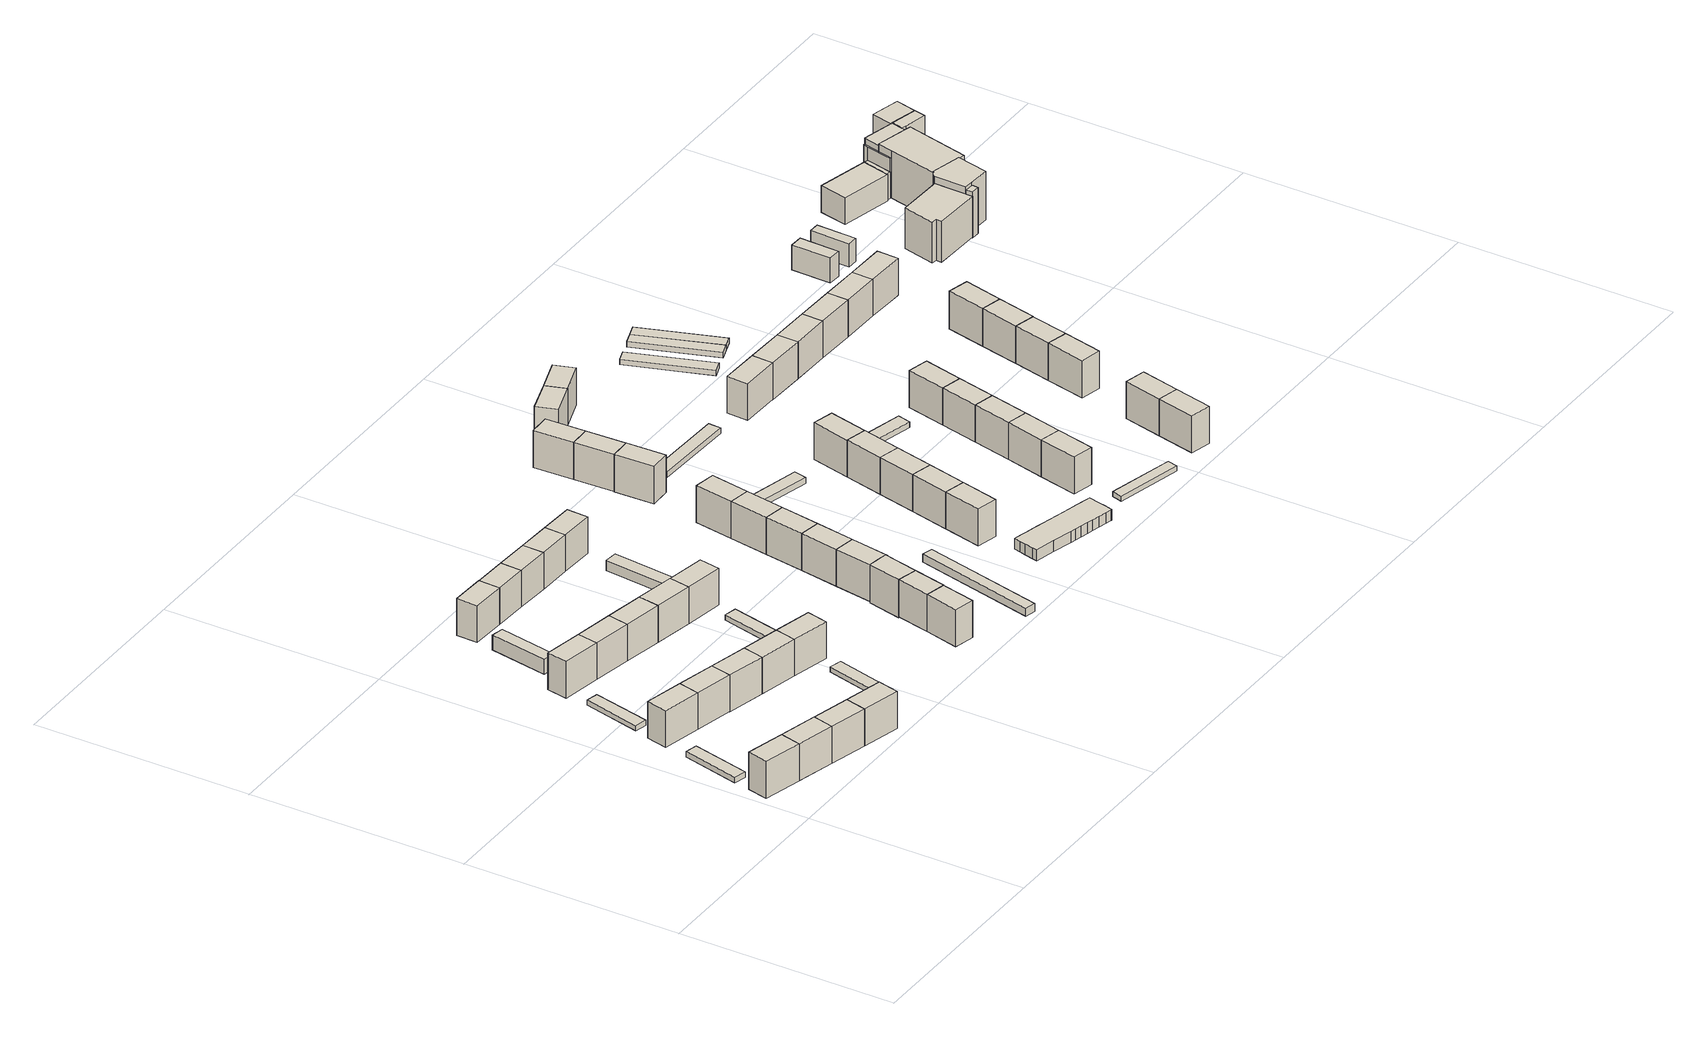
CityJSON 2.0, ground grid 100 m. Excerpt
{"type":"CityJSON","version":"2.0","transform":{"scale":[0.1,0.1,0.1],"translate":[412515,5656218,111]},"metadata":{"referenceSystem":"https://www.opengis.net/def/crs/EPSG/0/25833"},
"CityObjects":{
"building1":{"type":"Building","attributes":{"Dachtyp_tdc":"tdcGableRoof","Gemeindeschluessel":14612000,"Dachneigung":35.27,"QualitaetDacherkennung":73,"Geometrietyp2DReferenz":"3000","measuredHeight":19.21,"function":"31001_9998","roofType":"3100"},"geometry":[{"type":"Solid","lod":"1","boundaries":[[[[0,1,2,3]],[[4,5,6,7]],[[3,5,4,0]],[[2,6,5,3]],[[1,7,6,2]],[[0,4,7,1]]]]}]},
"building2":{"type":"Building","attributes":{"Dachtyp_tdc":"tdcPolyFlatRoof","Gemeindeschluessel":14612000,"Dachneigung":2.94,"QualitaetDacherkennung":64,"Geometrietyp2DReferenz":"3000","measuredHeight":2.76,"function":"31001_2463","roofType":"2100"},"geometry":[{"type":"Solid","lod":"1","boundaries":[[[[8,9,10,11]],[[12,13,14,15]],[[11,13,12,8]],[[10,14,13,11]],[[9,15,14,10]],[[8,12,15,9]]]]}]},
"building3":{"type":"Building","attributes":{"Dachtyp_tdc":"tdcGableRoof","Gemeindeschluessel":14612000,"Dachneigung":35.16,"QualitaetDacherkennung":72,"Geometrietyp2DReferenz":"3000","measuredHeight":19.15,"function":"31001_9998","roofType":"3100"},"geometry":[{"type":"Solid","lod":"1","boundaries":[[[[1,0,16,17]],[[18,19,20,21]],[[17,19,18,1]],[[16,20,19,17]],[[0,21,20,16]],[[1,18,21,0]]]]}]},
"building4":{"type":"Building","attributes":{"Dachtyp_tdc":"tdcGableRoof","Gemeindeschluessel":14612000,"Dachneigung":35.71,"QualitaetDacherkennung":75,"Geometrietyp2DReferenz":"3000","measuredHeight":19.16,"function":"31001_9998","roofType":"3100"},"geometry":[{"type":"Solid","lod":"1","boundaries":[[[[22,23,24,25]],[[26,27,28,29]],[[25,27,26,22]],[[24,28,27,25]],[[23,29,28,24]],[[22,26,29,23]]]]}]},
"building5":{"type":"Building","attributes":{"Dachtyp_tdc":"tdcGableRoof","Gemeindeschluessel":14612000,"Dachneigung":35.21,"QualitaetDacherkennung":72,"Geometrietyp2DReferenz":"3000","measuredHeight":19.17,"function":"31001_9998","roofType":"3100"},"geometry":[{"type":"Solid","lod":"1","boundaries":[[[[30,31,32,33]],[[34,35,36,37]],[[33,35,34,30]],[[32,36,35,33]],[[31,37,36,32]],[[30,34,37,31]]]]}]},
"building6":{"type":"Building","attributes":{"Dachtyp_tdc":"tdcPolyFlatRoof","Gemeindeschluessel":14612000,"Dachneigung":5.18,"QualitaetDacherkennung":79,"Geometrietyp2DReferenz":"3000","measuredHeight":2.62,"function":"31001_2463","roofType":"2100"},"geometry":[{"type":"Solid","lod":"1","boundaries":[[[[38,39,40,41]],[[42,43,44,45]],[[41,43,42,38]],[[40,44,43,41]],[[39,45,44,40]],[[38,42,45,39]]]]}]},
"building7":{"type":"Building","attributes":{"Dachtyp_tdc":"tdcGableRoof","Gemeindeschluessel":14612000,"Dachneigung":35.83,"QualitaetDacherkennung":75,"Geometrietyp2DReferenz":"3000","measuredHeight":19.12,"function":"31001_9998","roofType":"3100"},"geometry":[{"type":"Solid","lod":"1","boundaries":[[[[46,47,25,24]],[[48,49,50,51]],[[24,49,48,46]],[[25,50,49,24]],[[47,51,50,25]],[[46,48,51,47]]]]}]},
"building8":{"type":"Building","attributes":{"Dachtyp_tdc":"tdcGableRoof","Gemeindeschluessel":14612000,"Dachneigung":35.49,"QualitaetDacherkennung":72,"Geometrietyp2DReferenz":"3000","measuredHeight":19.18,"function":"31001_9998","roofType":"3100"},"geometry":[{"type":"Solid","lod":"1","boundaries":[[[[33,32,52,53]],[[35,54,55,36]],[[53,54,35,33]],[[52,55,54,53]],[[32,36,55,52]],[[33,35,36,32]]]]}]},
"building9":{"type":"Building","attributes":{"Dachtyp_tdc":"tdcGableRoof","Gemeindeschluessel":14612000,"Dachneigung":35.41,"QualitaetDacherkennung":74,"Geometrietyp2DReferenz":"3000","measuredHeight":19.05,"function":"31001_9998","roofType":"3100"},"geometry":[{"type":"Solid","lod":"1","boundaries":[[[[56,57,58,59]],[[60,61,62,63]],[[59,61,60,56]],[[58,62,61,59]],[[57,63,62,58]],[[56,60,63,57]]]]}]},
"building10":{"type":"Building","attributes":{"Dachtyp_tdc":"tdcGableRoof","Gemeindeschluessel":14612000,"Dachneigung":35.6,"QualitaetDacherkennung":74,"Geometrietyp2DReferenz":"3000","measuredHeight":19.11,"function":"31001_9998","roofType":"3100"},"geometry":[{"type":"Solid","lod":"1","boundaries":[[[[47,46,64,65]],[[66,67,68,69]],[[65,67,66,47]],[[64,68,67,65]],[[46,69,68,64]],[[47,66,69,46]]]]}]},
"building11":{"type":"Building","attributes":{"Dachtyp_tdc":"tdcGableRoof","Gemeindeschluessel":14612000,"Dachneigung":31.69,"QualitaetDacherkennung":2,"Geometrietyp2DReferenz":"3000","measuredHeight":12.07,"function":"31001_2463","roofType":"3100"},"geometry":[{"type":"Solid","lod":"1","boundaries":[[[[70,71,72,73]],[[74,75,76,77]],[[73,75,74,70]],[[72,76,75,73]],[[71,77,76,72]],[[70,74,77,71]]]]}]},
"building12":{"type":"Building","attributes":{"Dachtyp_tdc":"tdcGableRoof","Gemeindeschluessel":14612000,"Dachneigung":35.96,"QualitaetDacherkennung":74,"Geometrietyp2DReferenz":"3000","measuredHeight":19.11,"function":"31001_9998","roofType":"3100"},"geometry":[{"type":"Solid","lod":"1","boundaries":[[[[59,58,78,79]],[[61,80,81,62]],[[79,80,61,59]],[[78,81,80,79]],[[58,62,81,78]],[[59,61,62,58]]]]}]},
"building13":{"type":"Building","attributes":{"Dachtyp_tdc":"tdcGableRoof","Gemeindeschluessel":14612000,"Dachneigung":36.01,"QualitaetDacherkennung":75,"Geometrietyp2DReferenz":"3000","measuredHeight":19.15,"function":"31001_9998","roofType":"3100"},"geometry":[{"type":"Solid","lod":"1","boundaries":[[[[65,64,82,83]],[[67,84,85,68]],[[83,84,67,65]],[[82,85,84,83]],[[64,68,85,82]],[[65,67,68,64]]]]}]},
"building14":{"type":"Building","attributes":{"Dachtyp_tdc":"tdcPolyFlatRoof","Gemeindeschluessel":14612000,"Dachneigung":5.55,"QualitaetDacherkennung":87,"Geometrietyp2DReferenz":"3000","measuredHeight":2.7,"function":"31001_2463","roofType":"2100"},"geometry":[{"type":"Solid","lod":"1","boundaries":[[[[86,87,88,89]],[[90,91,92,93]],[[89,91,90,86]],[[88,92,91,89]],[[87,93,92,88]],[[86,90,93,87]]]]}]},
"building15":{"type":"Building","attributes":{"Dachtyp_tdc":"tdcGableRoof","Gemeindeschluessel":14612000,"Dachneigung":34.97,"QualitaetDacherkennung":79,"Geometrietyp2DReferenz":"3000","measuredHeight":19.08,"function":"31001_9998","roofType":"3100"},"geometry":[{"type":"Solid","lod":"1","boundaries":[[[[94,95,96,97]],[[98,99,100,101]],[[97,99,98,94]],[[96,100,99,97]],[[95,101,100,96]],[[94,98,101,95]]]]}]},
"building16":{"type":"Building","attributes":{"Dachtyp_tdc":"tdcGableRoof","Gemeindeschluessel":14612000,"Dachneigung":35.86,"QualitaetDacherkennung":74,"Geometrietyp2DReferenz":"3000","measuredHeight":19.13,"function":"31001_9998","roofType":"3100"},"geometry":[{"type":"Solid","lod":"1","boundaries":[[[[79,78,102,103]],[[80,104,105,81]],[[103,104,80,79]],[[102,105,104,103]],[[78,81,105,102]],[[79,80,81,78]]]]}]},
"building17":{"type":"Building","attributes":{"Dachtyp_tdc":"tdcGableRoof","Gemeindeschluessel":14612000,"Dachneigung":35.39,"QualitaetDacherkennung":75,"Geometrietyp2DReferenz":"3000","measuredHeight":19.1,"function":"31001_9998","roofType":"3100"},"geometry":[{"type":"Solid","lod":"1","boundaries":[[[[106,107,83,82]],[[108,85,84,109]],[[82,85,108,106]],[[83,84,85,82]],[[107,109,84,83]],[[106,108,109,107]]]]}]},
"building18":{"type":"Building","attributes":{"Dachtyp_tdc":"tdcGableRoof","Gemeindeschluessel":14612000,"Dachneigung":34.69,"QualitaetDacherkennung":81,"Geometrietyp2DReferenz":"3000","measuredHeight":19.08,"function":"31001_9998","roofType":"3100"},"geometry":[{"type":"Solid","lod":"1","boundaries":[[[[110,111,112,113]],[[114,100,99,115]],[[113,100,114,110]],[[112,99,100,113]],[[111,115,99,112]],[[110,114,115,111]]]]}]},
"building19":{"type":"Building","attributes":{"Dachtyp_tdc":"tdcGableRoof","Gemeindeschluessel":14612000,"Dachneigung":35.64,"QualitaetDacherkennung":74,"Geometrietyp2DReferenz":"3000","measuredHeight":19.13,"function":"31001_9998","roofType":"3100"},"geometry":[{"type":"Solid","lod":"1","boundaries":[[[[116,117,118,119]],[[120,105,104,121]],[[119,105,120,116]],[[118,104,105,119]],[[117,121,104,118]],[[116,120,121,117]]]]}]},
"building20":{"type":"Building","attributes":{"Dachtyp_tdc":"tdcPolyFlatRoof","Gemeindeschluessel":14612000,"Dachneigung":5.26,"QualitaetDacherkennung":75,"Geometrietyp2DReferenz":"3000","measuredHeight":2.68,"function":"31001_2463","roofType":"2100"},"geometry":[{"type":"Solid","lod":"1","boundaries":[[[[122,123,124,125]],[[126,127,128,129]],[[125,127,126,122]],[[124,128,127,125]],[[123,129,128,124]],[[122,126,129,123]]]]}]},
"building21":{"type":"Building","attributes":{"Dachtyp_tdc":"tdcGableRoof","Gemeindeschluessel":14612000,"Dachneigung":34.58,"QualitaetDacherkennung":82,"Geometrietyp2DReferenz":"3000","measuredHeight":19.16,"function":"31001_9998","roofType":"3100"},"geometry":[{"type":"Solid","lod":"1","boundaries":[[[[130,131,111,110]],[[132,133,134,135]],[[110,133,132,130]],[[111,134,133,110]],[[131,135,134,111]],[[130,132,135,131]]]]}]},
"building22":{"type":"Building","attributes":{"Dachtyp_tdc":"tdcGableRoof","Gemeindeschluessel":14612000,"Dachneigung":35.55,"QualitaetDacherkennung":75,"Geometrietyp2DReferenz":"3000","measuredHeight":19.11,"function":"31001_9998","roofType":"3100"},"geometry":[{"type":"Solid","lod":"1","boundaries":[[[[136,137,138,139]],[[140,120,121,141]],[[139,120,140,136]],[[138,121,120,139]],[[137,141,121,138]],[[136,140,141,137]]]]}]},
"building23":{"type":"Building","attributes":{"Dachtyp_tdc":"tdcGableRoof","Gemeindeschluessel":14612000,"Dachneigung":35.31,"QualitaetDacherkennung":88,"Geometrietyp2DReferenz":"3000","measuredHeight":19.19,"function":"31001_9998","roofType":"3100"},"geometry":[{"type":"Solid","lod":"1","boundaries":[[[[142,143,144,145]],[[146,147,148,149]],[[145,147,146,142]],[[144,148,147,145]],[[143,149,148,144]],[[142,146,149,143]]]]}]},
"building24":{"type":"Building","attributes":{"Dachtyp_tdc":"tdcGableRoof","Gemeindeschluessel":14612000,"Dachneigung":35.02,"QualitaetDacherkennung":83,"Geometrietyp2DReferenz":"3000","measuredHeight":19.16,"function":"31001_9998","roofType":"3100"},"geometry":[{"type":"Solid","lod":"1","boundaries":[[[[131,130,150,151]],[[135,152,153,132]],[[151,152,135,131]],[[150,153,152,151]],[[130,132,153,150]],[[131,135,132,130]]]]}]},
"building25":{"type":"Building","attributes":{"Dachtyp_tdc":"tdcGableRoof","Gemeindeschluessel":14612000,"Dachneigung":35.97,"QualitaetDacherkennung":90,"Geometrietyp2DReferenz":"3000","measuredHeight":19.18,"function":"31001_9998","roofType":"3100"},"geometry":[{"type":"Solid","lod":"1","boundaries":[[[[154,155,156,157]],[[149,158,159,146]],[[157,158,149,154]],[[156,159,158,157]],[[155,146,159,156]],[[154,149,146,155]]]]}]},
"building26":{"type":"Building","attributes":{"Dachtyp_tdc":"tdcHipRoof","Gemeindeschluessel":14612000,"Dachneigung":67.51,"QualitaetDacherkennung":10,"Geometrietyp2DReferenz":"3000","measuredHeight":7.42,"function":"31001_2463","roofType":"3200"},"geometry":[{"type":"Solid","lod":"1","boundaries":[[[[160,161,162,163]],[[164,165,166,167]],[[163,165,164,160]],[[162,166,165,163]],[[161,167,166,162]],[[160,164,167,161]]]]}]},
"building27":{"type":"Building","attributes":{"Dachtyp_tdc":"tdcGableRoof","Gemeindeschluessel":14612000,"Dachneigung":35.91,"QualitaetDacherkennung":90,"Geometrietyp2DReferenz":"3000","measuredHeight":19.71,"function":"31001_9998","roofType":"3100"},"geometry":[{"type":"Solid","lod":"1","boundaries":[[[[168,156,169,170,171,172,173,157]],[[174,175,176,177,178,179,180,181]],[[157,175,174,168]],[[173,176,175,157]],[[172,177,176,173]],[[171,178,177,172]],[[170,179,178,171]],[[169,180,179,170]],[[156,181,180,169]],[[168,174,181,156]]]]}]},
"building28":{"type":"Building","attributes":{"Dachtyp_tdc":"tdcGableRoof","Gemeindeschluessel":14612000,"Dachneigung":35.01,"QualitaetDacherkennung":83,"Geometrietyp2DReferenz":"3000","measuredHeight":19.16,"function":"31001_9998","roofType":"3100"},"geometry":[{"type":"Solid","lod":"1","boundaries":[[[[151,150,182,183]],[[152,184,185,153]],[[183,184,152,151]],[[182,185,184,183]],[[150,153,185,182]],[[151,152,153,150]]]]}]},
"building29":{"type":"Building","attributes":{"Dachtyp_tdc":"tdcFreeFormRoof","Gemeindeschluessel":14612000,"Dachneigung":35.44,"QualitaetDacherkennung":91,"Geometrietyp2DReferenz":"3000","measuredHeight":19.19,"function":"31001_9998","roofType":"5000"},"geometry":[{"type":"Solid","lod":"1","boundaries":[[[[186,187,188,189,190]],[[191,192,193,194,195]],[[190,192,191,186]],[[189,193,192,190]],[[188,194,193,189]],[[187,195,194,188]],[[186,191,195,187]]]]}]},
"building30":{"type":"Building","attributes":{"Dachtyp_tdc":"tdcGableRoof","Gemeindeschluessel":14612000,"Dachneigung":35.56,"QualitaetDacherkennung":92,"Geometrietyp2DReferenz":"3000","measuredHeight":19.22,"function":"31001_9998","roofType":"3100"},"geometry":[{"type":"Solid","lod":"1","boundaries":[[[[190,189,196,197]],[[192,198,199,193]],[[197,198,192,190]],[[196,199,198,197]],[[189,193,199,196]],[[190,192,193,189]]]]}]},
"building31":{"type":"Building","attributes":{"Dachtyp_tdc":"tdcTentRoof","Gemeindeschluessel":14612000,"Dachneigung":64.66,"QualitaetDacherkennung":13,"Geometrietyp2DReferenz":"3000","measuredHeight":6.42,"function":"31001_2463","roofType":"4000"},"geometry":[{"type":"Solid","lod":"1","boundaries":[[[[200,201,202,203]],[[204,205,206,207]],[[203,205,204,200]],[[202,206,205,203]],[[201,207,206,202]],[[200,204,207,201]]]]}]},
"building32":{"type":"Building","attributes":{"Dachtyp_tdc":"tdcGableRoof","Gemeindeschluessel":14612000,"Dachneigung":35.61,"QualitaetDacherkennung":92,"Geometrietyp2DReferenz":"3000","measuredHeight":19.2,"function":"31001_9998","roofType":"3100"},"geometry":[{"type":"Solid","lod":"1","boundaries":[[[[197,196,208,209]],[[198,210,211,199]],[[209,210,198,197]],[[208,211,210,209]],[[196,199,211,208]],[[197,198,199,196]]]]}]},
"building33":{"type":"Building","attributes":{"Dachtyp_tdc":"tdcGableRoof","Gemeindeschluessel":14612000,"Dachneigung":35.51,"QualitaetDacherkennung":92,"Geometrietyp2DReferenz":"3000","measuredHeight":19.21,"function":"31001_9998","roofType":"3100"},"geometry":[{"type":"Solid","lod":"1","boundaries":[[[[209,208,212,213]],[[210,214,215,211]],[[213,214,210,209]],[[212,215,214,213]],[[208,211,215,212]],[[209,210,211,208]]]]}]},
"building34":{"type":"Building","attributes":{"Dachtyp_tdc":"tdcGableRoof","Gemeindeschluessel":14612000,"Dachneigung":35.32,"QualitaetDacherkennung":86,"Geometrietyp2DReferenz":"3000","measuredHeight":19.2,"function":"31001_9998","roofType":"3100"},"geometry":[{"type":"Solid","lod":"1","boundaries":[[[[213,212,216,217]],[[214,218,219,215]],[[217,218,214,213]],[[216,219,218,217]],[[212,215,219,216]],[[213,214,215,212]]]]}]},
"building35":{"type":"Building","attributes":{"Dachtyp_tdc":"tdcGableRoof","Gemeindeschluessel":14612000,"Dachneigung":37.16,"QualitaetDacherkennung":88,"Geometrietyp2DReferenz":"3000","measuredHeight":19.47,"function":"31001_9998","roofType":"3100"},"geometry":[{"type":"Solid","lod":"1","boundaries":[[[[220,221,222,223]],[[224,225,226,227]],[[223,225,224,220]],[[222,226,225,223]],[[221,227,226,222]],[[220,224,227,221]]]]}]},
"building36":{"type":"Building","attributes":{"Dachtyp_tdc":"tdcGableRoof","Gemeindeschluessel":14612000,"Dachneigung":34.82,"QualitaetDacherkennung":87,"Geometrietyp2DReferenz":"3000","measuredHeight":19.14,"function":"31001_9998","roofType":"3100"},"geometry":[{"type":"Solid","lod":"1","boundaries":[[[[228,229,230,231]],[[232,233,234,235]],[[231,233,232,228]],[[230,234,233,231]],[[229,235,234,230]],[[228,232,235,229]]]]}]},
"building37":{"type":"Building","attributes":{"Dachtyp_tdc":"tdcGableRoof","Gemeindeschluessel":14612000,"Dachneigung":37.11,"QualitaetDacherkennung":91,"Geometrietyp2DReferenz":"3000","measuredHeight":19.4,"function":"31001_9998","roofType":"3100"},"geometry":[{"type":"Solid","lod":"1","boundaries":[[[[236,237,238,239]],[[240,241,242,243]],[[239,241,240,236]],[[238,242,241,239]],[[237,243,242,238]],[[236,240,243,237]]]]}]},
"building38":{"type":"Building","attributes":{"Dachtyp_tdc":"tdcGableRoof","Gemeindeschluessel":14612000,"Dachneigung":36.92,"QualitaetDacherkennung":90,"Geometrietyp2DReferenz":"3000","measuredHeight":19.44,"function":"31001_9998","roofType":"3100"},"geometry":[{"type":"Solid","lod":"1","boundaries":[[[[244,245,237,236]],[[246,247,248,249]],[[236,247,246,244]],[[237,248,247,236]],[[245,249,248,237]],[[244,246,249,245]]]]}]},
"building39":{"type":"Building","attributes":{"Dachtyp_tdc":"tdcPolyFlatRoof","Gemeindeschluessel":14612000,"Dachneigung":0,"QualitaetDacherkennung":74,"Geometrietyp2DReferenz":"3000","measuredHeight":5.11,"function":"31001_9998","roofType":"1000"},"geometry":[{"type":"Solid","lod":"1","boundaries":[[[[250,251,252,253,254,255,256,257,258,259,260,261,262,263,264,265,266,267,268,269,270,271,272,273,274,275]],[[276,277,278,279,280,281,282,283,284,285,286,287,288,289,290,291,292,293,294,295,296,297,298,299,300,301]],[[275,277,276,250]],[[274,278,277,275]],[[273,279,278,274]],[[272,280,279,273]],[[271,281,280,272]],[[270,282,281,271]],[[269,283,282,270]],[[268,284,283,269]],[[267,285,284,268]],[[266,286,285,267]],[[265,287,286,266]],[[264,288,287,265]],[[263,289,288,264]],[[262,290,289,263]],[[261,291,290,262]],[[260,292,291,261]],[[259,293,292,260]],[[258,294,293,259]],[[257,295,294,258]],[[256,296,295,257]],[[255,297,296,256]],[[254,298,297,255]],[[253,299,298,254]],[[252,300,299,253]],[[251,301,300,252]],[[250,276,301,251]]]]}]},
"building40":{"type":"Building","attributes":{"Dachtyp_tdc":"tdcGableRoof","Gemeindeschluessel":14612000,"Dachneigung":34.36,"QualitaetDacherkennung":91,"Geometrietyp2DReferenz":"3000","measuredHeight":19.15,"function":"31001_9998","roofType":"3100"},"geometry":[{"type":"Solid","lod":"1","boundaries":[[[[231,230,302,303]],[[304,305,306,307]],[[303,305,304,231]],[[302,306,305,303]],[[230,307,306,302]],[[231,304,307,230]]]]}]},
"building41":{"type":"Building","attributes":{"Dachtyp_tdc":"tdcPolyFlatRoof","Gemeindeschluessel":14612000,"Dachneigung":5.89,"QualitaetDacherkennung":52,"Geometrietyp2DReferenz":"3000","measuredHeight":3.11,"function":"31001_2463","roofType":"2100"},"geometry":[{"type":"Solid","lod":"1","boundaries":[[[[308,309,310,311]],[[312,313,314,315]],[[311,313,312,308]],[[310,314,313,311]],[[309,315,314,310]],[[308,312,315,309]]]]}]},
"building42":{"type":"Building","attributes":{"Dachtyp_tdc":"tdcGableRoof","Gemeindeschluessel":14612000,"Dachneigung":34.79,"QualitaetDacherkennung":91,"Geometrietyp2DReferenz":"3000","measuredHeight":19.17,"function":"31001_9998","roofType":"3100"},"geometry":[{"type":"Solid","lod":"1","boundaries":[[[[303,302,316,317]],[[305,318,319,306]],[[317,318,305,303]],[[316,319,318,317]],[[302,306,319,316]],[[303,305,306,302]]]]}]},
"building43":{"type":"Building","attributes":{"Dachtyp_tdc":"tdcGableRoof","Gemeindeschluessel":14612000,"Dachneigung":34.71,"QualitaetDacherkennung":91,"Geometrietyp2DReferenz":"3000","measuredHeight":19.19,"function":"31001_9998","roofType":"3100"},"geometry":[{"type":"Solid","lod":"1","boundaries":[[[[317,316,320,321]],[[318,322,323,319]],[[321,322,318,317]],[[320,323,322,321]],[[316,319,323,320]],[[317,318,319,316]]]]}]},
"building44":{"type":"Building","attributes":{"Dachtyp_tdc":"tdcPolyFlatRoof","Gemeindeschluessel":14612000,"Dachneigung":5.76,"QualitaetDacherkennung":87,"Geometrietyp2DReferenz":"3000","measuredHeight":2.73,"function":"31001_2463","roofType":"2100"},"geometry":[{"type":"Solid","lod":"1","boundaries":[[[[324,325,326,327]],[[328,329,330,331]],[[327,329,328,324]],[[326,330,329,327]],[[325,331,330,326]],[[324,328,331,325]]]]}]},
"building45":{"type":"Building","attributes":{"Dachtyp_tdc":"tdcGableRoof","Gemeindeschluessel":14612000,"Dachneigung":34.93,"QualitaetDacherkennung":78,"Geometrietyp2DReferenz":"3000","measuredHeight":19.22,"function":"31001_9998","roofType":"3100"},"geometry":[{"type":"Solid","lod":"1","boundaries":[[[[332,333,334,335]],[[336,337,338,339]],[[335,337,336,332]],[[334,338,337,335]],[[333,339,338,334]],[[332,336,339,333]]]]}]},
"building46":{"type":"Building","attributes":{"Dachtyp_tdc":"tdcGableRoof","Gemeindeschluessel":14612000,"Dachneigung":35.17,"QualitaetDacherkennung":86,"Geometrietyp2DReferenz":"3000","measuredHeight":19.25,"function":"31001_9998","roofType":"3100"},"geometry":[{"type":"Solid","lod":"1","boundaries":[[[[340,341,342,343]],[[322,344,345,323]],[[343,344,322,340]],[[342,345,344,343]],[[341,323,345,342]],[[340,322,323,341]]]]}]},
"building47":{"type":"Building","attributes":{"Dachtyp_tdc":"tdcGableRoof","Gemeindeschluessel":14612000,"Dachneigung":34.94,"QualitaetDacherkennung":89,"Geometrietyp2DReferenz":"3000","measuredHeight":19.2,"function":"31001_9998","roofType":"3100"},"geometry":[{"type":"Solid","lod":"1","boundaries":[[[[346,347,348,349]],[[350,351,352,353]],[[349,351,350,346]],[[348,352,351,349]],[[347,353,352,348]],[[346,350,353,347]]]]}]},
"building48":{"type":"Building","attributes":{"Dachtyp_tdc":"tdcGableRoof","Gemeindeschluessel":14612000,"Dachneigung":34.84,"QualitaetDacherkennung":78,"Geometrietyp2DReferenz":"3000","measuredHeight":19.22,"function":"31001_9998","roofType":"3100"},"geometry":[{"type":"Solid","lod":"1","boundaries":[[[[354,355,356,357]],[[337,358,359,338]],[[357,358,337,354]],[[356,359,358,357]],[[355,338,359,356]],[[354,337,338,355]]]]}]},
"building49":{"type":"Building","attributes":{"Dachtyp_tdc":"tdcPolyFlatRoof","Gemeindeschluessel":14612000,"Dachneigung":2.58,"QualitaetDacherkennung":67,"Geometrietyp2DReferenz":"3000","measuredHeight":2.42,"function":"31001_2463","roofType":"2100"},"geometry":[{"type":"Solid","lod":"1","boundaries":[[[[360,361,362,363]],[[364,365,366,367]],[[363,365,364,360]],[[362,366,365,363]],[[361,367,366,362]],[[360,364,367,361]]]]}]},
"building50":{"type":"Building","attributes":{"Dachtyp_tdc":"tdcGableRoof","Gemeindeschluessel":14612000,"Dachneigung":35.18,"QualitaetDacherkennung":92,"Geometrietyp2DReferenz":"3000","measuredHeight":19.2,"function":"31001_9998","roofType":"3100"},"geometry":[{"type":"Solid","lod":"1","boundaries":[[[[349,348,368,369]],[[351,370,371,352]],[[369,370,351,349]],[[368,371,370,369]],[[348,352,371,368]],[[349,351,352,348]]]]}]},
"building51":{"type":"Building","attributes":{"Dachtyp_tdc":"tdcPolyFlatRoof","Gemeindeschluessel":14612000,"Dachneigung":6.62,"QualitaetDacherkennung":54,"Geometrietyp2DReferenz":"3000","measuredHeight":3.01,"function":"31001_2463","roofType":"2100"},"geometry":[{"type":"Solid","lod":"1","boundaries":[[[[372,373,374,375]],[[376,377,378,379]],[[375,377,376,372]],[[374,378,377,375]],[[373,379,378,374]],[[372,376,379,373]]]]}]},
"building52":{"type":"Building","attributes":{"Dachtyp_tdc":"tdcGableRoof","Gemeindeschluessel":14612000,"Dachneigung":35.07,"QualitaetDacherkennung":92,"Geometrietyp2DReferenz":"3000","measuredHeight":19.2,"function":"31001_9998","roofType":"3100"},"geometry":[{"type":"Solid","lod":"1","boundaries":[[[[369,368,380,381]],[[370,382,383,371]],[[381,382,370,369]],[[380,383,382,381]],[[368,371,383,380]],[[369,370,371,368]]]]}]},
"building53":{"type":"Building","attributes":{"Dachtyp_tdc":"tdcGableRoof","Gemeindeschluessel":14612000,"Dachneigung":35.02,"QualitaetDacherkennung":81,"Geometrietyp2DReferenz":"3000","measuredHeight":19.02,"function":"31001_9998","roofType":"3100"},"geometry":[{"type":"Solid","lod":"1","boundaries":[[[[384,385,386,387]],[[388,389,390,391]],[[387,389,388,384]],[[386,390,389,387]],[[385,391,390,386]],[[384,388,391,385]]]]}]},
"building54":{"type":"Building","attributes":{"Dachtyp_tdc":"tdcGableRoof","Gemeindeschluessel":14612000,"Dachneigung":35.18,"QualitaetDacherkennung":92,"Geometrietyp2DReferenz":"3000","measuredHeight":19.21,"function":"31001_9998","roofType":"3100"},"geometry":[{"type":"Solid","lod":"1","boundaries":[[[[381,380,392,393]],[[382,394,395,383]],[[393,394,382,381]],[[392,395,394,393]],[[380,383,395,392]],[[381,382,383,380]]]]}]},
"building55":{"type":"Building","attributes":{"Dachtyp_tdc":"tdcGableRoof","Gemeindeschluessel":14612000,"Dachneigung":35.03,"QualitaetDacherkennung":89,"Geometrietyp2DReferenz":"3000","measuredHeight":19.21,"function":"31001_9998","roofType":"3100"},"geometry":[{"type":"Solid","lod":"1","boundaries":[[[[393,392,396,397]],[[394,398,399,395]],[[397,398,394,393]],[[396,399,398,397]],[[392,395,399,396]],[[393,394,395,392]]]]}]},
"building56":{"type":"Building","attributes":{"Dachtyp_tdc":"tdcGableRoof","Gemeindeschluessel":14612000,"Dachneigung":34.79,"QualitaetDacherkennung":91,"Geometrietyp2DReferenz":"3000","measuredHeight":19.27,"function":"31001_9998","roofType":"3100"},"geometry":[{"type":"Solid","lod":"1","boundaries":[[[[400,401,402,403]],[[404,405,406,407]],[[403,405,404,400]],[[402,406,405,403]],[[401,407,406,402]],[[400,404,407,401]]]]}]},
"building57":{"type":"Building","attributes":{"Dachtyp_tdc":"tdcGableRoof","Gemeindeschluessel":14612000,"Dachneigung":35.35,"QualitaetDacherkennung":81,"Geometrietyp2DReferenz":"3000","measuredHeight":19.12,"function":"31001_9998","roofType":"3100"},"geometry":[{"type":"Solid","lod":"1","boundaries":[[[[385,384,408,409]],[[410,411,412,413]],[[409,411,410,385]],[[408,412,411,409]],[[384,413,412,408]],[[385,410,413,384]]]]}]},
"building58":{"type":"Building","attributes":{"Dachtyp_tdc":"tdcPolyFlatRoof","Gemeindeschluessel":14612000,"Dachneigung":4.48,"QualitaetDacherkennung":76,"Geometrietyp2DReferenz":"3000","measuredHeight":2.71,"function":"31001_2463","roofType":"2100"},"geometry":[{"type":"Solid","lod":"1","boundaries":[[[[414,415,416,417]],[[418,419,420,421]],[[417,419,418,414]],[[416,420,419,417]],[[415,421,420,416]],[[414,418,421,415]]]]}]},
"building59":{"type":"Building","attributes":{"Dachtyp_tdc":"tdcGableRoof","Gemeindeschluessel":14612000,"Dachneigung":35.11,"QualitaetDacherkennung":84,"Geometrietyp2DReferenz":"3000","measuredHeight":19.28,"function":"31001_9998","roofType":"3100"},"geometry":[{"type":"Solid","lod":"1","boundaries":[[[[403,402,422,423]],[[405,424,425,406]],[[423,424,405,403]],[[422,425,424,423]],[[402,406,425,422]],[[403,405,406,402]]]]}]},
"building60":{"type":"Building","attributes":{"Dachtyp_tdc":"tdcGableRoof","Gemeindeschluessel":14612000,"Dachneigung":35.04,"QualitaetDacherkennung":81,"Geometrietyp2DReferenz":"3000","measuredHeight":19.13,"function":"31001_9998","roofType":"3100"},"geometry":[{"type":"Solid","lod":"1","boundaries":[[[[426,427,409,408]],[[428,412,411,429]],[[408,412,428,426]],[[409,411,412,408]],[[427,429,411,409]],[[426,428,429,427]]]]}]},
"building61":{"type":"Building","attributes":{"Dachtyp_tdc":"tdcPolyFlatRoof","Gemeindeschluessel":14612000,"Dachneigung":4.33,"QualitaetDacherkennung":91,"Geometrietyp2DReferenz":"3000","measuredHeight":2.64,"function":"31001_2463","roofType":"2100"},"geometry":[{"type":"Solid","lod":"1","boundaries":[[[[430,431,432,433]],[[434,435,436,437]],[[433,435,434,430]],[[432,436,435,433]],[[431,437,436,432]],[[430,434,437,431]]]]}]},
"building62":{"type":"Building","attributes":{"Dachtyp_tdc":"tdcPolyFlatRoof","Gemeindeschluessel":14612000,"Dachneigung":4.43,"QualitaetDacherkennung":86,"Geometrietyp2DReferenz":"3000","measuredHeight":2.62,"function":"31001_2463","roofType":"2100"},"geometry":[{"type":"Solid","lod":"1","boundaries":[[[[438,439,433,432]],[[440,436,435,441]],[[432,436,440,438]],[[433,435,436,432]],[[439,441,435,433]],[[438,440,441,439]]]]}]},
"building63":{"type":"Building","attributes":{"Dachtyp_tdc":"tdcGableRoof","Gemeindeschluessel":14612000,"Dachneigung":37.07,"QualitaetDacherkennung":87,"Geometrietyp2DReferenz":"3000","measuredHeight":19.48,"function":"31001_9998","roofType":"3100"},"geometry":[{"type":"Solid","lod":"1","boundaries":[[[[442,443,444,445]],[[446,447,448,449]],[[445,447,446,442]],[[444,448,447,445]],[[443,449,448,444]],[[442,446,449,443]]]]}]},
"building64":{"type":"Building","attributes":{"Dachtyp_tdc":"tdcGableRoof","Gemeindeschluessel":14612000,"Dachneigung":34.95,"QualitaetDacherkennung":81,"Geometrietyp2DReferenz":"3000","measuredHeight":19.1,"function":"31001_9998","roofType":"3100"},"geometry":[{"type":"Solid","lod":"1","boundaries":[[[[427,426,450,451]],[[429,452,453,428]],[[451,452,429,427]],[[450,453,452,451]],[[426,428,453,450]],[[427,429,428,426]]]]}]},
"building65":{"type":"Building","attributes":{"Dachtyp_tdc":"tdcGableRoof","Gemeindeschluessel":14612000,"Dachneigung":36.88,"QualitaetDacherkennung":92,"Geometrietyp2DReferenz":"3000","measuredHeight":19.51,"function":"31001_9998","roofType":"3100"},"geometry":[{"type":"Solid","lod":"1","boundaries":[[[[445,444,454,455]],[[447,456,457,448]],[[455,456,447,445]],[[454,457,456,455]],[[444,448,457,454]],[[445,447,448,444]]]]}]},
"building66":{"type":"Building","attributes":{"Dachtyp_tdc":"tdcGableRoof","Gemeindeschluessel":14612000,"Dachneigung":36.94,"QualitaetDacherkennung":93,"Geometrietyp2DReferenz":"3000","measuredHeight":19.61,"function":"31001_9998","roofType":"3100"},"geometry":[{"type":"Solid","lod":"1","boundaries":[[[[458,459,460,461]],[[462,463,464,465]],[[461,463,462,458]],[[460,464,463,461]],[[459,465,464,460]],[[458,462,465,459]]]]}]},
"building67":{"type":"Building","attributes":{"Dachtyp_tdc":"tdcGableRoof","Gemeindeschluessel":14612000,"Dachneigung":35.02,"QualitaetDacherkennung":81,"Geometrietyp2DReferenz":"3000","measuredHeight":19.06,"function":"31001_9998","roofType":"3100"},"geometry":[{"type":"Solid","lod":"1","boundaries":[[[[451,450,466,467]],[[452,468,469,453]],[[467,468,452,451]],[[466,469,468,467]],[[450,453,469,466]],[[451,452,453,450]]]]}]},
"building68":{"type":"Building","attributes":{"Dachtyp_tdc":"tdcGableRoof","Gemeindeschluessel":14612000,"Dachneigung":37.07,"QualitaetDacherkennung":86,"Geometrietyp2DReferenz":"3000","measuredHeight":19.62,"function":"31001_9998","roofType":"3100"},"geometry":[{"type":"Solid","lod":"1","boundaries":[[[[461,460,470,471]],[[463,472,473,464]],[[471,472,463,461]],[[470,473,472,471]],[[460,464,473,470]],[[461,463,464,460]]]]}]},
"building69":{"type":"Building","attributes":{"Dachtyp_tdc":"tdcGableRoof","Gemeindeschluessel":14612000,"Dachneigung":34.99,"QualitaetDacherkennung":81,"Geometrietyp2DReferenz":"3000","measuredHeight":19.08,"function":"31001_9998","roofType":"3100"},"geometry":[{"type":"Solid","lod":"1","boundaries":[[[[474,475,467,466]],[[476,469,468,477]],[[466,469,476,474]],[[467,468,469,466]],[[475,477,468,467]],[[474,476,477,475]]]]}]},
"building70":{"type":"Building","attributes":{"Dachtyp_tdc":"tdcFreeFormRoof","Gemeindeschluessel":14612000,"Dachneigung":66.96,"QualitaetDacherkennung":3,"Geometrietyp2DReferenz":"3000","measuredHeight":15.25,"function":"31001_2463","roofType":"5000"},"geometry":[{"type":"Solid","lod":"1","boundaries":[[[[478,479,480,481]],[[482,483,484,485]],[[481,483,482,478]],[[480,484,483,481]],[[479,485,484,480]],[[478,482,485,479]]]]}]},
"building71":{"type":"Building","attributes":{"Dachtyp_tdc":"tdcGableRoof","Gemeindeschluessel":14612000,"Dachneigung":69.29,"QualitaetDacherkennung":2,"Geometrietyp2DReferenz":"3000","measuredHeight":16.24,"function":"31001_2463","roofType":"3100"},"geometry":[{"type":"Solid","lod":"1","boundaries":[[[[486,487,488,489]],[[490,491,492,493]],[[489,491,490,486]],[[488,492,491,489]],[[487,493,492,488]],[[486,490,493,487]]]]}]},
"building72":{"type":"Building","attributes":{"Dachtyp_tdc":"tdcFreeFormRoof","Gemeindeschluessel":14612000,"Dachneigung":15.24,"QualitaetDacherkennung":63,"Geometrietyp2DReferenz":"3000","measuredHeight":20.38,"function":"31001_9998","roofType":"5000"},"geometry":[{"type":"Solid","lod":"1","boundaries":[[[[494,495,496,497,498,499]],[[500,501,502,503,504,505]],[[499,501,500,494]],[[498,502,501,499]],[[497,503,502,498]],[[496,504,503,497]],[[495,505,504,496]],[[494,500,505,495]]]]}]},
"building73":{"type":"Building","attributes":{"Gemeindeschluessel":14612000,"Geometrietyp2DReferenz":"3000","function":"31001_9998","roofType":"9999"},"children":["building73-1","building73-2","building73-3","building73-4","building73-5","building73-6","building73-7","building73-8","building73-9"]},
"building73-1":{"type":"BuildingPart","attributes":{"Dachtyp_tdc":"tdcPolyFlatRoof","Dachneigung":5.3,"QualitaetDacherkennung":60,"Geometrietyp2DReferenz":"3000","measuredHeight":13.14,"roofType":"2100"},"parents":["building73"],"geometry":[{"type":"Solid","lod":"1","boundaries":[[[[506,507,508,509]],[[510,511,512,513]],[[509,511,510,506]],[[508,512,511,509]],[[507,513,512,508]],[[506,510,513,507]]]]}]},
"building73-2":{"type":"BuildingPart","attributes":{"Dachtyp_tdc":"tdcGableRoof","Dachneigung":25.66,"QualitaetDacherkennung":60,"Geometrietyp2DReferenz":"3000","measuredHeight":23.57,"roofType":"3100"},"parents":["building73"],"geometry":[{"type":"Solid","lod":"1","boundaries":[[[[514,515,516,517]],[[518,519,520,521]],[[517,519,518,514]],[[516,520,519,517]],[[515,521,520,516]],[[514,518,521,515]]]]}]},
"building73-3":{"type":"BuildingPart","attributes":{"Dachtyp_tdc":"tdcFreeFormRoof","Dachneigung":10.06,"QualitaetDacherkennung":46,"Geometrietyp2DReferenz":"3000","measuredHeight":23.94,"roofType":"5000"},"parents":["building73"],"geometry":[{"type":"Solid","lod":"1","boundaries":[[[[522,523,524,525,526,527,528,529,530,531]],[[532,533,534,535,536,537,538,539,540,541]],[[531,533,532,522]],[[530,534,533,531]],[[529,535,534,530]],[[528,536,535,529]],[[527,537,536,528]],[[526,538,537,527]],[[525,539,538,526]],[[524,540,539,525]],[[523,541,540,524]],[[522,532,541,523]]]]}]},
"building73-4":{"type":"BuildingPart","attributes":{"Dachtyp_tdc":"tdcPolyFlatRoof","Dachneigung":15.11,"QualitaetDacherkennung":36,"Geometrietyp2DReferenz":"3000","measuredHeight":22.09,"roofType":"2100"},"parents":["building73"],"geometry":[{"type":"Solid","lod":"1","boundaries":[[[[542,543,544,545]],[[533,546,547,534]],[[545,546,533,542]],[[544,547,546,545]],[[543,534,547,544]],[[542,533,534,543]]]]}]},
"building73-5":{"type":"BuildingPart","attributes":{"Dachtyp_tdc":"tdcGableRoof","Dachneigung":25.98,"QualitaetDacherkennung":40,"Geometrietyp2DReferenz":"3000","measuredHeight":23.57,"roofType":"3100"},"parents":["building73"],"geometry":[{"type":"Solid","lod":"1","boundaries":[[[[548,515,549,550,551]],[[552,553,554,555,521]],[[551,553,552,548]],[[550,554,553,551]],[[549,555,554,550]],[[515,521,555,549]],[[548,552,521,515]]]]}]},
"building73-6":{"type":"BuildingPart","attributes":{"Dachtyp_tdc":"tdcPolyFlatRoof","Dachneigung":5.23,"QualitaetDacherkennung":70,"Geometrietyp2DReferenz":"3000","measuredHeight":13.13,"roofType":"2100"},"parents":["building73"],"geometry":[{"type":"Solid","lod":"1","boundaries":[[[[509,556,557,558,506]],[[511,510,559,560,561]],[[506,510,511,509]],[[558,559,510,506]],[[557,560,559,558]],[[556,561,560,557]],[[509,511,561,556]]]]}]},
"building73-7":{"type":"BuildingPart","attributes":{"Dachtyp_tdc":"tdcPolyFlatRoof","Dachneigung":0,"QualitaetDacherkennung":49,"Geometrietyp2DReferenz":"3000","measuredHeight":21.72,"roofType":"1000"},"parents":["building73"],"geometry":[{"type":"Solid","lod":"1","boundaries":[[[[562,563,564,565,566,567]],[[568,518,555,554,569,570]],[[567,518,568,562]],[[566,555,518,567]],[[565,554,555,566]],[[564,569,554,565]],[[563,570,569,564]],[[562,568,570,563]]]]}]},
"building73-8":{"type":"BuildingPart","attributes":{"Dachtyp_tdc":"tdcHipAndGableRoof","Dachneigung":14.79,"QualitaetDacherkennung":72,"Geometrietyp2DReferenz":"3000","measuredHeight":23.61,"roofType":"5000"},"parents":["building73"],"geometry":[{"type":"Solid","lod":"1","boundaries":[[[[571,572,573,574,575,576,577]],[[578,570,569,579,580,541,540]],[[577,570,578,571]],[[576,569,570,577]],[[575,579,569,576]],[[574,580,579,575]],[[573,541,580,574]],[[572,540,541,573]],[[571,578,540,572]]]]}]},
"building73-9":{"type":"BuildingPart","attributes":{"Dachtyp_tdc":"tdcPolyFlatRoof","Dachneigung":0,"QualitaetDacherkennung":27,"Geometrietyp2DReferenz":"3000","measuredHeight":18.92,"roofType":"1000"},"parents":["building73"],"geometry":[{"type":"Solid","lod":"1","boundaries":[[[[581,582,583,584,585]],[[578,513,512,586,568]],[[585,513,578,581]],[[584,512,513,585]],[[583,586,512,584]],[[582,568,586,583]],[[581,578,568,582]]]]}]}
},
"vertices":[
[185,157,206],[208,252,206],[29,296,206],[5,201,206],[185,157,31],[5,201,31],[29,296,31],[208,252,31],
[109,361,48],[173,628,48],[117,641,48],[52,375,48],[109,361,22],[52,375,22],[117,641,22],[173,628,22],
[364,112,206],[387,209,206],[208,252,32],[387,209,32],[364,112,32],[185,157,32],
[155,843,197],[133,746,197],[313,705,197],[335,802,197],[155,843,24],[335,802,24],[313,705,24],[133,746,24],
[387,209,205],[364,112,205],[542,68,205],[566,165,205],[387,209,31],[566,165,31],[542,68,31],[364,112,31],
[251,909,35],[313,1174,35],[258,1187,35],[195,922,35],[251,909,11],[195,922,11],[258,1187,11],[313,1174,11],
[492,664,197],[514,761,197],[492,664,25],[313,705,25],[335,802,25],[514,761,25],
[721,24,205],[745,122,205],[745,122,31],[721,24,31],
[268,1375,190],[250,1279,190],[432,1246,190],[449,1342,190],[268,1375,17],[449,1342,17],[432,1246,17],[250,1279,17],
[672,623,197],[694,719,197],[514,761,24],[694,719,24],[672,623,24],[492,664,24],
[421,1725,76],[371,1455,76],[428,1444,76],[478,1714,76],[421,1725,7],[478,1714,7],[428,1444,7],[371,1455,7],
[613,1214,190],[631,1310,190],[631,1310,17],[613,1214,17],
[852,582,197],[874,678,197],[874,678,24],[852,582,24],
[947,473,52],[871,177,52],[928,162,52],[1004,458,52],[947,473,28],[1004,458,28],[928,162,28],[871,177,28],
[437,1901,182],[433,1802,182],[593,1796,182],[597,1894,182],[437,1901,9],[597,1894,9],[593,1796,9],[433,1802,9],
[795,1181,190],[812,1278,190],[812,1278,17],[795,1181,17],
[1029,541,197],[1051,637,197],[1029,541,24],[1051,637,24],
[750,1789,181],[754,1888,181],[597,1894,181],[593,1796,181],[750,1789,9],[754,1888,9],
[976,1148,191],[993,1245,191],[812,1278,191],[795,1181,191],[976,1148,17],[993,1245,17],
[1068,1034,47],[998,738,47],[1056,725,47],[1125,1021,47],[1068,1034,22],[1125,1021,22],[1056,725,22],[998,738,22],
[909,1782,181],[913,1881,181],[909,1782,8],[750,1789,8],[754,1888,8],[913,1881,8],
[1157,1117,190],[1174,1213,190],[993,1245,190],[976,1148,190],[1157,1117,17],[1174,1213,17],
[1497,277,201],[1404,298,201],[1366,142,201],[1460,120,201],[1497,277,27],[1460,120,27],[1366,142,27],[1404,298,27],
[1067,1776,181],[1071,1874,181],[1071,1874,8],[1067,1776,8],
[1404,298,202],[1497,277,202],[1532,429,202],[1440,451,202],[1440,451,27],[1532,429,27],
[1148,1636,63],[1118,1335,63],[1177,1329,63],[1208,1630,63],[1148,1636,14],[1208,1630,14],[1177,1329,14],[1118,1335,14],
[1486,440,202],[1571,592,202],[1524,599,202],[1488,605,202],[1477,607,202],[1476,605,202],[1486,440,22],[1440,451,22],[1476,605,22],[1477,607,22],[1488,605,22],[1524,599,22],[1571,592,22],[1532,429,22],
[1227,1769,181],[1231,1867,181],[1231,1867,8],[1227,1769,8],
[1488,605,192],[1571,592,192],[1584,590,192],[1614,772,192],[1518,788,192],[1488,605,18],[1518,788,18],[1614,772,18],[1584,590,18],[1571,592,18],
[1643,951,192],[1547,967,192],[1547,967,18],[1643,951,18],
[1840,582,62],[1707,21,62],[1756,9,62],[1890,570,62],[1840,582,25],[1890,570,25],[1756,9,25],[1707,21,25],
[1673,1133,192],[1576,1150,192],[1576,1150,18],[1673,1133,18],
[1703,1315,192],[1605,1331,192],[1605,1331,18],[1703,1315,18],
[1733,1494,192],[1635,1510,192],[1635,1510,18],[1733,1494,18],
[1766,1915,189],[1668,1912,189],[1673,1730,189],[1771,1733,189],[1766,1915,13],[1771,1733,13],[1673,1730,13],[1668,1912,13],
[2064,458,193],[2160,435,193],[2203,612,193],[2107,635,193],[2064,458,19],[2107,635,19],[2203,612,19],[2160,435,19],
[1760,2100,188],[1662,2097,188],[1668,1912,188],[1766,1915,188],[1760,2100,14],[1766,1915,14],[1668,1912,14],[1662,2097,14],
[1754,2284,188],[1656,2281,188],[1754,2284,13],[1760,2100,13],[1662,2097,13],[1656,2281,13],
[2462,106,75],[2493,99,75],[2496,98,75],[2506,138,75],[2514,172,75],[2525,219,75],[2491,227,75],[2456,236,75],[2387,252,75],[2265,282,75],[2247,286,75],[2212,295,75],[2179,302,75],[2145,311,75],[2112,319,75],[2105,288,75],[2098,260,75],[2088,220,75],[2083,198,75],[2179,176,75],[2271,152,75],[2297,146,75],[2328,139,75],[2362,130,75],[2390,124,75],[2427,115,75],[2462,106,24],[2427,115,24],[2390,124,24],[2362,130,24],[2328,139,24],[2297,146,24],[2271,152,24],[2179,176,24],[2083,198,24],[2088,220,24],[2098,260,24],[2105,288,24],[2112,319,24],[2145,311,24],[2179,302,24],[2212,295,24],[2247,286,24],[2265,282,24],[2387,252,24],[2456,236,24],[2491,227,24],[2525,219,24],[2514,172,24],[2506,138,24],[2496,98,24],[2493,99,24],
[2246,792,193],[2150,815,193],[2107,635,18],[2150,815,18],[2246,792,18],[2203,612,18],
[1877,1347,43],[2112,1290,43],[2127,1349,43],[1891,1405,43],[1877,1347,15],[1891,1405,15],[2127,1349,15],[2112,1290,15],
[2288,969,193],[2192,992,193],[2192,992,18],[2288,969,18],
[2331,1147,193],[2234,1170,193],[2234,1170,18],[2331,1147,18],
[1871,1787,37],[2261,1774,37],[2263,1833,37],[1872,1845,37],[1871,1787,12],[1872,1845,12],[2263,1833,12],[2261,1774,12],
[1822,2376,179],[1852,2281,179],[2005,2332,179],[1974,2425,179],[1822,2376,5],[1974,2425,5],[2005,2332,5],[1852,2281,5],
[2234,1170,192],[2331,1147,192],[2374,1327,192],[2278,1351,192],[2278,1351,18],[2374,1327,18],
[2589,330,196],[2685,307,196],[2727,485,196],[2631,508,196],[2589,330,21],[2631,508,21],[2727,485,21],[2685,307,21],
[1974,2425,180],[2005,2332,180],[2153,2381,180],[2122,2474,180],[2122,2474,5],[2153,2381,5],
[2634,137,49],[2942,65,49],[2953,113,49],[2646,185,49],[2634,137,26],[2646,185,26],[2953,113,26],[2942,65,26],
[2769,664,196],[2674,686,196],[2674,686,21],[2769,664,21],
[2696,1211,42],[2517,1253,42],[2503,1194,42],[2682,1151,42],[2696,1211,15],[2682,1151,15],[2503,1194,15],[2517,1253,15],
[2811,844,196],[2716,866,196],[2716,866,21],[2811,844,21],
[2580,1725,187],[2583,1823,187],[2399,1829,187],[2395,1730,187],[2580,1725,14],[2395,1730,14],[2399,1829,14],[2583,1823,14],
[2852,1020,196],[2757,1042,196],[2757,1042,21],[2852,1020,21],
[2895,1201,196],[2800,1223,196],[2800,1223,21],[2895,1201,21],
[3084,81,203],[3180,59,203],[3221,235,203],[3125,257,203],[3084,81,28],[3125,257,28],[3221,235,28],[3180,59,28],
[2765,1720,187],[2767,1818,187],[2583,1823,13],[2767,1818,13],[2765,1720,13],[2580,1725,13],
[2677,2033,33],[2548,2405,33],[2494,2386,33],[2623,2014,33],[2677,2033,8],[2623,2014,8],[2494,2386,8],[2548,2405,8],
[3263,414,203],[3167,436,203],[3167,436,28],[3263,414,28],
[2948,1715,187],[2951,1813,187],[2948,1715,13],[2951,1813,13],
[2622,2430,33],[2751,2059,33],[2804,2078,33],[2675,2448,33],[2622,2430,8],[2675,2448,8],[2804,2078,8],[2751,2059,8],
[2855,2095,33],[2727,2466,33],[2855,2095,8],[2727,2466,8],
[3223,675,192],[3319,653,192],[3362,835,192],[3265,859,192],[3223,675,16],[3265,859,16],[3362,835,16],[3319,653,16],
[3134,1710,187],[3137,1808,187],[3137,1808,13],[3134,1710,13],
[3402,1011,192],[3307,1034,192],[3307,1034,16],[3402,1011,16],
[3307,1034,193],[3402,1011,193],[3444,1191,193],[3349,1214,193],[3307,1034,15],[3349,1214,15],[3444,1191,15],[3402,1011,15],
[3317,1705,187],[3319,1803,187],[3319,1803,13],[3317,1705,13],
[3487,1371,193],[3391,1394,193],[3391,1394,15],[3487,1371,15],
[3502,1700,187],[3505,1798,187],[3502,1700,13],[3505,1798,13],
[3442,1978,129],[3502,1976,129],[3507,2158,129],[3447,2160,129],[3442,1978,12],[3447,2160,12],[3507,2158,12],[3502,1976,12],
[3585,1976,120],[3633,1975,120],[3637,2158,120],[3589,2159,120],[3585,1976,10],[3589,2159,10],[3637,2158,10],[3633,1975,10],
[3778,1708,204],[3804,1704,204],[3802,1679,204],[4026,1670,204],[4030,1848,204],[3814,1856,204],[3778,1708,12],[3814,1856,12],[4030,1848,12],[4026,1670,12],[3802,1679,12],[3804,1704,12],
[4088,2107,133],[4107,2102,133],[4136,2223,133],[4117,2228,133],[4088,2107,8],[4117,2228,8],[4136,2223,8],[4107,2102,8],
[4291,2210,227],[4422,2179,227],[4445,2274,227],[4313,2306,227],[4291,2210,8],[4313,2306,8],[4445,2274,8],[4422,2179,8],
[4168,1695,237],[4202,1840,237],[4060,1874,237],[4059,1870,237],[4050,1867,237],[4042,1862,237],[4035,1856,237],[4030,1848,237],[4027,1702,237],[4069,1700,237],[4168,1695,8],[4069,1700,8],[4027,1702,8],[4030,1848,8],[4035,1856,8],[4042,1862,8],[4050,1867,8],[4059,1870,8],[4060,1874,8],[4202,1840,8],
[4069,1700,224],[4027,1702,224],[4026,1670,224],[4067,1669,224],[4067,1669,8],[4026,1670,8],
[4410,2125,227],[4299,2208,227],[4286,2154,227],[4307,2149,227],[4410,2125,8],[4307,2149,8],[4286,2154,8],[4299,2208,8],
[3879,2284,133],[3849,2156,133],[4086,2100,133],[4086,2100,8],[3849,2156,8],[3879,2284,8],
[4148,2244,225],[4130,2169,225],[4280,2132,225],[4286,2154,225],[4299,2208,225],[4291,2210,225],[4148,2244,8],[4280,2132,8],[4130,2169,8],
[4114,2101,232],[4060,1874,232],[4202,1840,232],[4231,1833,232],[4302,2126,232],[4280,2132,232],[4130,2169,232],[4114,2101,8],[4302,2126,8],[4231,1833,8],
[4114,2101,197],[4148,2244,197],[4141,2245,197],[4136,2223,197],[4107,2102,197],[4141,2245,8]
]}
